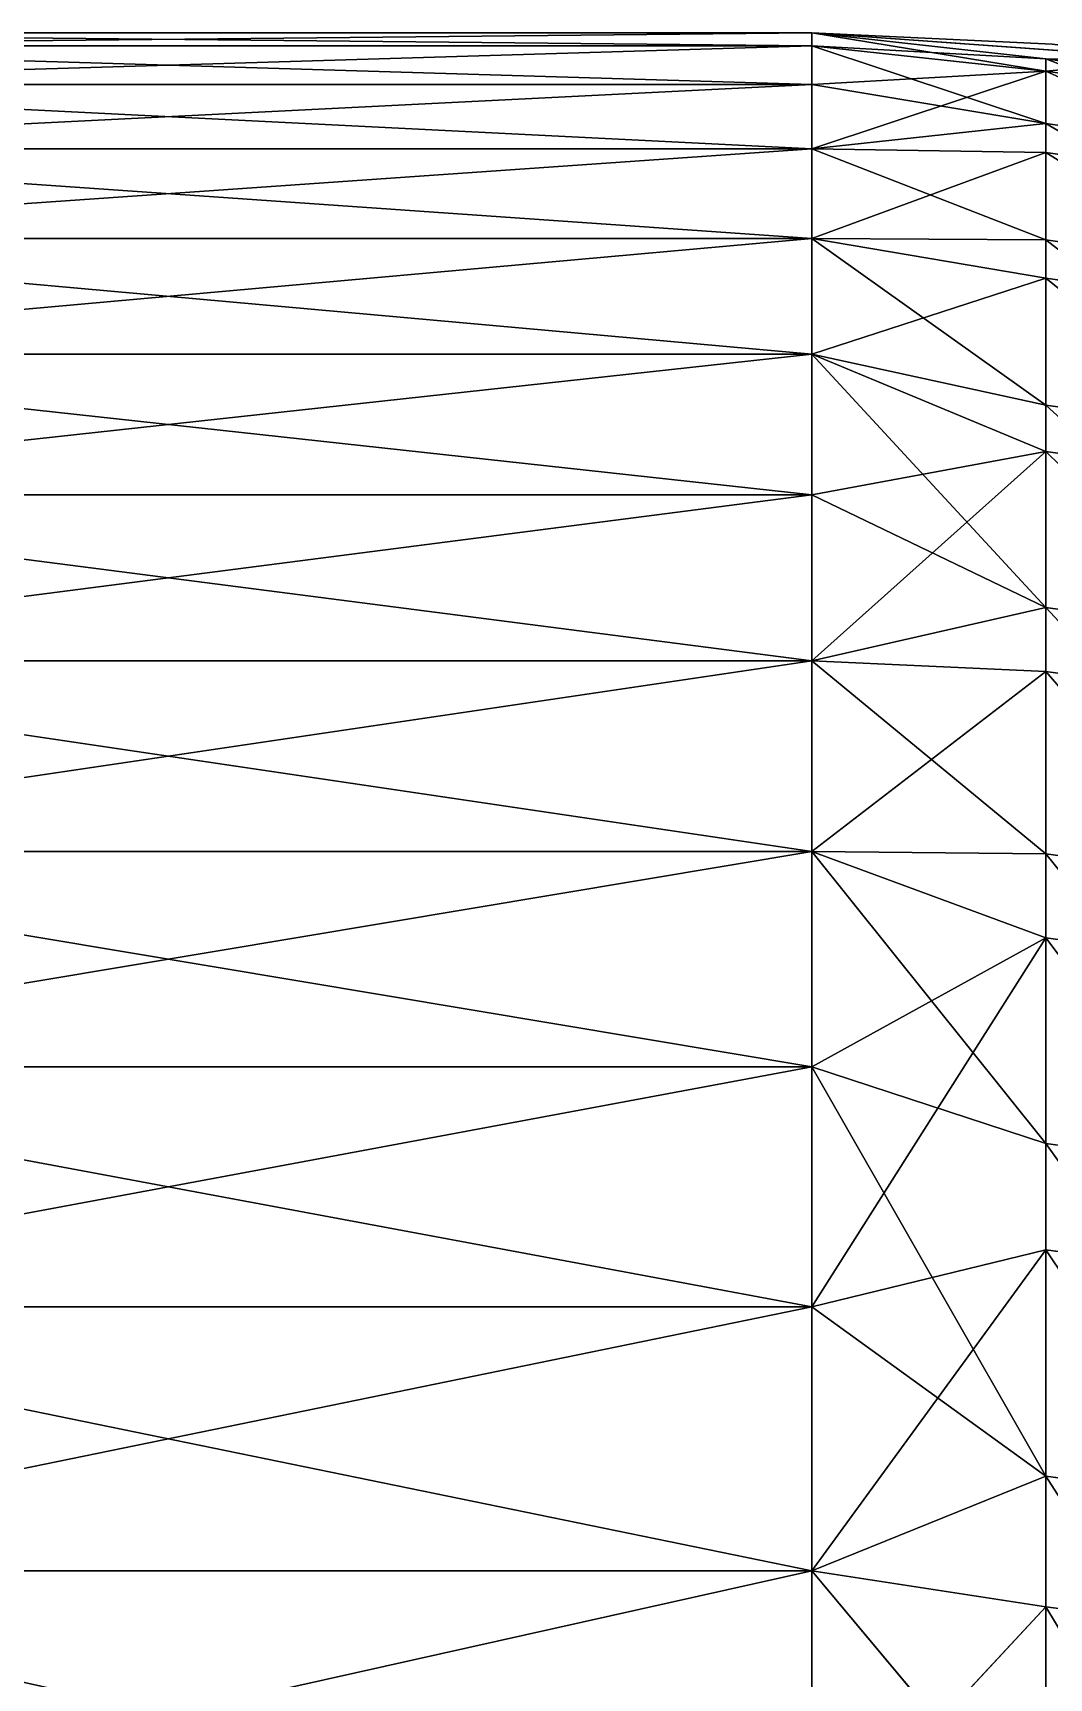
# Model space of a CAD drawing. Extents: x 207 to 387, y 94 to 160.
# Drawn here: x 340.6613 to 340.7501, y 159.5461 to 159.6899 of the extents above; entities that cross this region are included whole.
import ezdxf

# ---------------------------------------------------------------- set-up
doc = ezdxf.new("R2010")
doc.units = 0
doc.header["$LTSCALE"] = 2.54
doc.layers.get('0').update_dxf_attribs({"color": 13, "linetype": 'CONTINUOUS'})

# ---------------------------------------------------------------- blocks, each defined once
blk = doc.blocks.new('SP_05_ALTFIELD_CREDENZA_DW')
at = {"color": 0}
for p, q in [((45.94404, 0.13756, 76.39753), (45.94404, 0.17261, 76.32115)), ((45.94404, 0.13756, 76.39753), (45.94404, 0.17261, 76.32115)), ((45.96449, 0.15956, 76.34623), (45.94404, 0.13756, 76.39753)), ((45.96449, 0.15956, 76.34623), (45.94404, 0.13756, 76.39753)), ((45.94404, 0.15888, 80.02512), (45.94404, 0.12615, 79.95022)), ((45.96449, 0.13442, 79.97249), (45.94404, 0.15888, 80.02512)), ((45.96449, 0.13442, 79.97249), (45.94404, 0.15888, 80.02512)), ((45.94404, 0.15888, 80.02512), (45.94404, 0.12615, 79.95022)), ((45.96449, 0.15956, 76.34623), (45.96449, 0.13442, 76.40251)), ((45.96449, 0.15956, 76.34623), (45.96449, 0.13442, 76.40251)), ((45.96449, 0.15956, 80.02877), (45.96449, 0.13442, 79.97249)), ((45.96449, 0.15956, 80.02877), (45.96449, 0.13442, 79.97249)), ((45.94404, 0.13756, 76.39753), (45.92114, 0.14058, 76.39882)), ((45.94404, 0.13756, 76.39753), (45.92114, 0.14058, 76.39882)), ((45.94404, 0.10636, 76.47556), (45.94404, 0.13756, 76.39753)), ((45.96449, 0.13442, 76.40251), (45.94404, 0.13756, 76.39753)), ((45.94404, 0.10636, 76.47556), (45.94404, 0.13756, 76.39753)), ((45.96449, 0.13442, 76.40251), (45.94404, 0.13756, 76.39753)), ((45.96449, 0.13442, 76.40251), (45.94404, 0.10636, 76.47556)), ((45.96449, 0.13442, 76.40251), (45.94404, 0.10636, 76.47556)), ((45.96449, 0.13442, 79.97249), (45.94404, 0.12615, 79.95022)), ((45.96449, 0.13442, 79.97249), (45.94404, 0.12615, 79.95022)), ((45.96449, 0.13442, 76.40251), (46.07699, 0.13442, 76.40251)), ((45.96449, 0.13442, 76.40251), (45.96449, 0.11135, 76.45967)), ((45.96449, 0.13442, 76.40251), (46.07699, 0.13442, 76.40251)), ((45.96449, 0.13442, 76.40251), (45.96449, 0.11135, 76.45967)), ((45.96449, 0.13442, 79.97249), (45.96449, 0.11135, 79.91533)), ((46.07699, 0.13442, 79.97249), (45.96449, 0.13442, 79.97249)), ((45.96449, 0.13442, 79.97249), (45.96449, 0.11135, 79.91533)), ((46.07699, 0.13442, 79.97249), (45.96449, 0.13442, 79.97249)), ((45.94404, 0.12615, 79.95022), (45.92114, 0.12919, 79.94898)), ((45.94404, 0.12615, 79.95022), (45.92114, 0.12919, 79.94898)), ((45.94404, 0.12615, 79.95022), (45.94404, 0.09708, 79.87382)), ((45.94404, 0.12615, 79.95022), (45.96449, 0.11135, 79.91533)), ((45.96449, 0.09038, 79.85736), (45.94404, 0.12615, 79.95022)), ((45.96449, 0.09038, 79.85736), (45.94404, 0.12615, 79.95022)), ((45.94404, 0.12615, 79.95022), (45.94404, 0.09708, 79.87382)), ((45.94404, 0.12615, 79.95022), (45.96449, 0.11135, 79.91533)), ((45.96449, 0.11135, 76.45967), (45.94404, 0.07908, 76.55505)), ((45.96449, 0.11135, 76.45967), (45.94404, 0.07908, 76.55505)), ((45.96449, 0.11135, 76.45967), (45.94404, 0.10636, 76.47556)), ((45.96449, 0.11135, 76.45967), (45.94404, 0.10636, 76.47556)), ((45.96449, 0.11135, 76.45967), (45.96449, 0.09038, 76.51764)), ((46.07699, 0.11135, 76.45967), (45.96449, 0.11135, 76.45967)), ((46.07699, 0.11135, 76.45967), (45.96449, 0.11135, 76.45967)), ((45.96449, 0.11135, 76.45967), (45.96449, 0.09038, 76.51764)), ((45.96449, 0.11135, 79.91533), (45.96449, 0.09038, 79.85736)), ((45.96449, 0.11135, 79.91533), (45.96449, 0.09038, 79.85736)), ((45.96449, 0.11135, 79.91533), (46.07699, 0.11135, 79.91533)), ((45.96449, 0.11135, 79.91533), (46.07699, 0.11135, 79.91533)), ((45.94404, 0.10636, 76.47556), (45.92114, 0.10944, 76.4767)), ((45.94404, 0.10636, 76.47556), (45.92114, 0.10944, 76.4767)), ((45.94404, 0.07908, 76.55505), (45.94404, 0.10636, 76.47556)), ((45.94404, 0.07908, 76.55505), (45.94404, 0.10636, 76.47556)), ((45.94404, 0.09708, 79.87382), (45.92114, 0.10018, 79.87273)), ((45.94404, 0.09708, 79.87382), (45.92114, 0.10018, 79.87273)), ((45.94404, 0.09708, 79.87382), (45.94404, 0.07175, 79.79611)), ((45.96449, 0.09038, 79.85736), (45.94404, 0.09708, 79.87382)), ((45.94404, 0.09708, 79.87382), (45.96449, 0.07155, 79.79867)), ((45.94404, 0.09708, 79.87382), (45.94404, 0.07175, 79.79611)), ((45.96449, 0.09038, 79.85736), (45.94404, 0.09708, 79.87382)), ((45.94404, 0.09708, 79.87382), (45.96449, 0.07155, 79.79867)), ((45.94404, 0.07908, 76.55505), (45.96449, 0.09038, 76.51764)), ((45.94404, 0.07908, 76.55505), (45.96449, 0.09038, 76.51764)), ((45.96449, 0.09038, 76.51764), (46.07699, 0.09038, 76.51764)), ((45.96449, 0.09038, 76.51764), (45.96449, 0.07155, 76.57634)), ((45.96449, 0.09038, 76.51764), (46.07699, 0.09038, 76.51764)), ((45.96449, 0.09038, 76.51764), (45.96449, 0.07155, 76.57634)), ((45.96449, 0.09038, 79.85736), (45.96449, 0.07155, 79.79867)), ((45.96449, 0.09038, 79.85736), (45.96449, 0.07155, 79.79867)), ((45.96449, 0.09038, 79.85736), (46.07699, 0.09038, 79.85736)), ((45.96449, 0.09038, 79.85736), (46.07699, 0.09038, 79.85736)), ((45.94404, 0.07908, 76.55505), (45.92114, 0.08222, 76.55604)), ((45.94404, 0.07908, 76.55505), (45.92114, 0.08222, 76.55604)), ((45.94404, 0.0558, 76.63579), (45.94404, 0.07908, 76.55505)), ((45.96449, 0.07155, 76.57634), (45.94404, 0.07908, 76.55505)), ((45.94404, 0.0558, 76.63579), (45.94404, 0.07908, 76.55505)), ((45.96449, 0.07155, 76.57634), (45.94404, 0.07908, 76.55505)), ((45.94404, 0.07175, 79.79611), (45.92114, 0.0749, 79.79517)), ((45.94404, 0.07175, 79.79611), (45.92114, 0.0749, 79.79517)), ((45.94404, 0.07175, 79.79611), (45.94404, 0.05022, 79.71726)), ((45.96449, 0.07155, 79.79867), (45.94404, 0.07175, 79.79611)), ((45.96449, 0.05487, 79.73933), (45.94404, 0.07175, 79.79611)), ((45.96449, 0.07155, 79.79867), (45.94404, 0.07175, 79.79611)), ((45.96449, 0.05487, 79.73933), (45.94404, 0.07175, 79.79611)), ((45.94404, 0.07175, 79.79611), (45.94404, 0.05022, 79.71726)), ((45.94404, 0.0558, 76.63579), (45.96449, 0.07155, 76.57634)), ((45.94404, 0.0558, 76.63579), (45.96449, 0.07155, 76.57634)), ((45.96449, 0.07155, 76.57634), (45.96449, 0.05487, 76.63568)), ((46.07699, 0.07155, 76.57634), (45.96449, 0.07155, 76.57634)), ((46.07699, 0.07155, 76.57634), (45.96449, 0.07155, 76.57634)), ((45.96449, 0.07155, 76.57634), (45.96449, 0.05487, 76.63568)), ((45.96449, 0.07155, 79.79867), (45.96449, 0.05487, 79.73933)), ((46.07699, 0.07155, 79.79867), (45.96449, 0.07155, 79.79867)), ((45.96449, 0.07155, 79.79867), (45.96449, 0.05487, 79.73933)), ((46.07699, 0.07155, 79.79867), (45.96449, 0.07155, 79.79867)), ((45.94404, 0.0558, 76.63579), (45.92114, 0.05898, 76.63662)), ((45.94404, 0.0558, 76.63579), (45.92114, 0.05898, 76.63662)), ((45.94404, 0.03657, 76.7176), (45.94404, 0.0558, 76.63579)), ((45.96449, 0.05487, 76.63568), (45.94404, 0.0558, 76.63579)), ((45.94404, 0.03657, 76.7176), (45.94404, 0.0558, 76.63579)), ((45.96449, 0.05487, 76.63568), (45.94404, 0.0558, 76.63579)), ((45.96449, 0.05487, 76.63568), (45.94404, 0.03657, 76.7176)), ((45.96449, 0.05487, 76.63568), (45.94404, 0.03657, 76.7176)), ((45.96449, 0.05487, 79.73933), (45.94404, 0.05022, 79.71726)), ((45.96449, 0.05487, 79.73933), (45.94404, 0.05022, 79.71726)), ((45.96449, 0.05487, 76.63568), (46.07699, 0.05487, 76.63568)), ((45.96449, 0.05487, 76.63568), (45.96449, 0.04037, 76.69559)), ((45.96449, 0.05487, 76.63568), (46.07699, 0.05487, 76.63568)), ((45.96449, 0.05487, 76.63568), (45.96449, 0.04037, 76.69559)), ((45.96449, 0.05487, 79.73933), (45.96449, 0.04037, 79.67941)), ((45.96449, 0.05487, 79.73933), (45.96449, 0.04037, 79.67941)), ((45.96449, 0.05487, 79.73933), (46.07699, 0.05487, 79.73933)), ((45.96449, 0.05487, 79.73933), (46.07699, 0.05487, 79.73933)), ((45.94404, 0.05022, 79.71726), (45.92114, 0.05341, 79.71647)), ((45.94404, 0.05022, 79.71726), (45.92114, 0.05341, 79.71647)), ((45.94404, 0.05022, 79.71726), (45.94404, 0.03253, 79.63745)), ((45.96449, 0.04037, 79.67941), (45.94404, 0.05022, 79.71726)), ((45.96449, 0.04037, 79.67941), (45.94404, 0.05022, 79.71726)), ((45.96449, 0.02807, 79.61901), (45.94404, 0.05022, 79.71726)), ((45.96449, 0.02807, 79.61901), (45.94404, 0.05022, 79.71726)), ((45.94404, 0.05022, 79.71726), (45.94404, 0.03253, 79.63745)), ((45.94404, 0.03657, 76.7176), (45.96449, 0.04037, 76.69559)), ((45.94404, 0.03657, 76.7176), (45.96449, 0.04037, 76.69559)), ((45.96449, 0.04037, 76.69559), (46.07699, 0.04037, 76.69559)), ((45.96449, 0.04037, 76.69559), (45.96449, 0.02807, 76.75599)), ((45.96449, 0.04037, 76.69559), (46.07699, 0.04037, 76.69559)), ((45.96449, 0.04037, 76.69559), (45.96449, 0.02807, 76.75599)), ((45.96449, 0.04037, 79.67941), (45.96449, 0.02807, 79.61901)), ((45.96449, 0.04037, 79.67941), (45.96449, 0.02807, 79.61901)), ((45.96449, 0.04037, 79.67941), (46.07699, 0.04037, 79.67941)), ((45.96449, 0.04037, 79.67941), (46.07699, 0.04037, 79.67941)), ((45.94404, 0.03657, 76.7176), (45.92114, 0.03979, 76.71827)), ((45.94404, 0.03657, 76.7176), (45.92114, 0.03979, 76.71827)), ((45.94404, 0.02144, 76.80026), (45.94404, 0.03657, 76.7176)), ((45.96449, 0.02807, 76.75599), (45.94404, 0.03657, 76.7176)), ((45.94404, 0.02144, 76.80026), (45.94404, 0.03657, 76.7176)), ((45.96449, 0.02807, 76.75599), (45.94404, 0.03657, 76.7176)), ((45.94404, 0.03253, 79.63745), (45.92114, 0.03575, 79.63682)), ((45.94404, 0.03253, 79.63745), (45.92114, 0.03575, 79.63682)), ((45.94404, 0.03253, 79.63745), (45.94404, 0.01807, 79.55229)), ((45.96449, 0.02807, 79.61901), (45.94404, 0.03253, 79.63745)), ((45.96449, 0.02807, 79.61901), (45.94404, 0.03253, 79.63745)), ((45.96449, 0.01798, 79.5582), (45.94404, 0.03253, 79.63745)), ((45.96449, 0.01798, 79.5582), (45.94404, 0.03253, 79.63745)), ((45.94404, 0.03253, 79.63745), (45.94404, 0.01807, 79.55229)), ((45.96449, 0.02807, 76.75599), (45.94404, 0.02144, 76.80026)), ((45.96449, 0.02807, 76.75599), (45.94404, 0.02144, 76.80026)), ((45.96449, 0.02807, 76.75599), (45.96449, 0.01798, 76.8168)), ((46.07699, 0.02807, 76.75599), (45.96449, 0.02807, 76.75599)), ((46.07699, 0.02807, 76.75599), (45.96449, 0.02807, 76.75599)), ((45.96449, 0.02807, 76.75599), (45.96449, 0.01798, 76.8168)), ((45.96449, 0.02807, 79.61901), (45.96449, 0.01798, 79.5582)), ((46.07699, 0.02807, 79.61901), (45.96449, 0.02807, 79.61901)), ((45.96449, 0.02807, 79.61901), (45.96449, 0.01798, 79.5582)), ((46.07699, 0.02807, 79.61901), (45.96449, 0.02807, 79.61901)), ((45.94404, 0.02144, 76.80026), (45.92114, 0.02469, 76.80077)), ((45.94404, 0.02144, 76.80026), (45.92114, 0.02469, 76.80077)), ((45.94404, 0.01807, 79.55229), (45.92114, 0.02132, 79.55182)), ((45.94404, 0.01807, 79.55229), (45.92114, 0.02132, 79.55182)), ((45.94404, 0.01045, 76.88358), (45.94404, 0.02144, 76.80026)), ((45.96449, 0.01798, 76.8168), (45.94404, 0.02144, 76.80026)), ((45.94404, 0.01045, 76.88358), (45.94404, 0.02144, 76.80026)), ((45.96449, 0.01798, 76.8168), (45.94404, 0.02144, 76.80026)), ((45.94404, 0.01807, 79.55229), (45.94404, 0.00791, 79.46574)), ((45.96449, 0.01798, 79.5582), (45.94404, 0.01807, 79.55229)), ((45.96449, 0.01012, 79.49706), (45.94404, 0.01807, 79.55229)), ((45.96449, 0.01798, 79.5582), (45.94404, 0.01807, 79.55229)), ((45.96449, 0.01012, 79.49706), (45.94404, 0.01807, 79.55229)), ((45.94404, 0.01807, 79.55229), (45.94404, 0.00791, 79.46574)), ((45.94404, 0.01045, 76.88358), (45.96449, 0.01798, 76.8168)), ((45.94404, 0.01045, 76.88358), (45.96449, 0.01798, 76.8168)), ((45.96449, 0.01798, 76.8168), (46.07699, 0.01798, 76.8168)), ((45.96449, 0.01798, 76.8168), (45.96449, 0.01012, 76.87794)), ((45.96449, 0.01798, 76.8168), (46.07699, 0.01798, 76.8168)), ((45.96449, 0.01798, 76.8168), (45.96449, 0.01012, 76.87794)), ((45.96449, 0.01798, 79.5582), (45.96449, 0.01012, 79.49706)), ((45.96449, 0.01798, 79.5582), (45.96449, 0.01012, 79.49706)), ((45.96449, 0.01798, 79.5582), (46.07699, 0.01798, 79.5582)), ((45.96449, 0.01798, 79.5582), (46.07699, 0.01798, 79.5582)), ((45.94404, 0.01045, 76.88358), (45.92114, 0.01372, 76.88393)), ((45.94404, 0.01045, 76.88358), (45.92114, 0.01372, 76.88393)), ((45.94404, 0.00791, 79.46574), (45.92114, 0.01118, 79.46544)), ((45.94404, 0.00791, 79.46574), (45.92114, 0.01118, 79.46544)), ((45.94404, 0.00335, 76.97215), (45.94404, 0.01045, 76.88358)), ((45.96449, 0.01012, 76.87794), (45.94404, 0.01045, 76.88358)), ((45.94404, 0.00335, 76.97215), (45.94404, 0.01045, 76.88358)), ((45.96449, 0.01012, 76.87794), (45.94404, 0.01045, 76.88358)), ((45.96449, 0.01012, 76.87794), (45.94404, 0.00335, 76.97215)), ((45.96449, 0.01012, 76.87794), (45.94404, 0.00335, 76.97215)), ((45.94404, 0.00791, 79.46574), (45.96449, 0.01012, 79.49706)), ((45.94404, 0.00791, 79.46574), (45.96449, 0.01012, 79.49706)), ((45.96449, 0.01012, 76.87794), (46.07699, 0.01012, 76.87794)), ((45.96449, 0.01012, 76.87794), (45.96449, 0.0045, 76.93932)), ((45.96449, 0.01012, 76.87794), (46.07699, 0.01012, 76.87794)), ((45.96449, 0.01012, 76.87794), (45.96449, 0.0045, 76.93932)), ((45.96449, 0.01012, 79.49706), (45.96449, 0.0045, 79.43568)), ((45.96449, 0.01012, 79.49706), (45.96449, 0.0045, 79.43568)), ((45.96449, 0.01012, 79.49706), (46.07699, 0.01012, 79.49706)), ((45.96449, 0.01012, 79.49706), (46.07699, 0.01012, 79.49706)), ((45.94404, 0.00791, 79.46574), (45.94404, 0.00226, 79.3795)), ((45.96449, 0.0045, 79.43568), (45.94404, 0.00791, 79.46574)), ((45.96449, 0.0045, 79.43568), (45.94404, 0.00791, 79.46574)), ((45.96449, 0.00113, 79.37413), (45.94404, 0.00791, 79.46574)), ((45.96449, 0.00113, 79.37413), (45.94404, 0.00791, 79.46574)), ((45.94404, 0.00791, 79.46574), (45.94404, 0.00226, 79.3795)), ((45.92114, 0.00663, 76.97232), (45.94404, 0.00335, 76.97215)), ((45.92114, 0.00663, 76.97232), (45.94404, 0.00335, 76.97215)), ((45.94404, 0.00226, 79.3795), (45.92114, 0.00554, 79.37937)), ((45.94404, 0.00226, 79.3795), (45.92114, 0.00554, 79.37937)), ((45.94404, 0.00335, 76.97215), (45.96449, 0.0045, 76.93932)), ((45.94404, 0.00335, 76.97215), (45.96449, 0.0045, 76.93932)), ((45.96449, 0.0045, 76.93932), (45.96449, 0.00113, 77.00087)), ((46.07699, 0.0045, 76.93932), (45.96449, 0.0045, 76.93932)), ((46.07699, 0.0045, 76.93932), (45.96449, 0.0045, 76.93932)), ((45.96449, 0.0045, 76.93932), (45.96449, 0.00113, 77.00087)), ((45.96449, 0.0045, 79.43568), (45.96449, 0.00113, 79.37413)), ((46.07699, 0.0045, 79.43568), (45.96449, 0.0045, 79.43568)), ((45.96449, 0.0045, 79.43568), (45.96449, 0.00113, 79.37413)), ((46.07699, 0.0045, 79.43568), (45.96449, 0.0045, 79.43568)), ((45.93247, 0.00229, 77.0625), (45.94404, 0.00335, 76.97215)), ((45.93247, 0.00229, 77.0625), (45.94404, 0.00335, 76.97215)), ((45.96449, 0, 77.0625), (45.94404, 0.00335, 76.97215)), ((45.96449, 0.00113, 77.00087), (45.94404, 0.00335, 76.97215)), ((45.96449, 0, 77.0625), (45.94404, 0.00335, 76.97215)), ((45.96449, 0.00113, 77.00087), (45.94404, 0.00335, 76.97215)), ((45.93247, 0.00229, 79.3125), (45.96449, 0, 79.3125)), ((45.96449, 0, 77.0625), (45.93247, 0.00229, 77.0625)), ((45.96449, 0, 77.0625), (45.93247, 0.00229, 77.0625)), ((45.94404, 0.00226, 79.3795), (45.93247, 0.00229, 79.3125)), ((45.93247, 0.00229, 79.3125), (45.96449, 0, 79.3125)), ((45.94404, 0.00226, 79.3795), (45.93247, 0.00229, 79.3125)), ((45.96449, 0.00113, 79.37413), (45.94404, 0.00226, 79.3795)), ((45.96449, 0.00113, 79.37413), (45.94404, 0.00226, 79.3795)), ((45.96449, 0, 79.3125), (45.94404, 0.00226, 79.3795)), ((45.96449, 0, 79.3125), (45.94404, 0.00226, 79.3795)), ((45.94351, 0.00098, 79.1885), (45.96449, 0, 79.3125)), ((45.94351, 0.00098, 79.1885), (45.96449, 0, 79.3125)), ((45.96449, 0, 77.0625), (45.94351, 0.00098, 77.1865)), ((45.96449, 0, 77.0625), (45.94351, 0.00098, 77.1865)), ((45.96449, 0.00113, 77.00087), (46.07699, 0.00113, 77.00087)), ((45.96449, 0.00113, 77.00087), (46.07699, 0.00113, 77.00087)), ((45.96449, 0.00113, 77.00087), (45.96449, 0, 77.0625)), ((45.96449, 0.00113, 77.00087), (45.96449, 0, 77.0625)), ((45.96449, 0.00113, 79.37413), (45.96449, 0, 79.3125)), ((46.07699, 0.00113, 79.37413), (45.96449, 0.00113, 79.37413)), ((45.96449, 0.00113, 79.37413), (45.96449, 0, 79.3125)), ((46.07699, 0.00113, 79.37413), (45.96449, 0.00113, 79.37413)), ((46.07699, 0, 77.0625), (45.96449, 0, 77.0625)), ((45.96449, 0, 77.0625), (45.96449, 0, 79.3125)), ((45.96449, 0, 79.3125), (46.07699, 0, 79.3125)), ((46.07699, 0, 77.0625), (45.96449, 0, 77.0625)), ((45.96449, 0, 77.0625), (45.96449, 0, 79.3125)), ((45.96449, 0, 79.3125), (46.07699, 0, 79.3125))]:
    blk.add_line(p, q, dxfattribs=at)
at = {"color": 18}
mesh = blk.add_polyface(dxfattribs=at)
corners = [(45.92114, 0.17555, 76.32259), (45.94404, 0.13756, 76.39753), (45.94404, 0.17261, 76.32115), (45.92114, 0.14058, 76.39882)]
mesh.append_faces([[corners[k] for k in face] for face in [(0, 1, 2), (1, 0, 3)]], dxfattribs={"vtx0": -1, "color": 18})
mesh = blk.add_polyface(dxfattribs=at)
corners = [(45.94404, 0.13756, 76.39753), (45.96449, 0.15956, 76.34623), (45.94404, 0.17261, 76.32115)]
mesh.append_faces([[corners[k] for k in face] for face in [(0, 1, 2)]], dxfattribs={"color": 18})
mesh = blk.add_polyface(dxfattribs=at)
corners = [(45.92114, 0.16186, 80.02374), (45.94404, 0.12615, 79.95022), (45.92114, 0.12919, 79.94898), (45.94404, 0.15888, 80.02512)]
mesh.append_faces([[corners[k] for k in face] for face in [(0, 1, 2), (1, 0, 3)]], dxfattribs={"vtx0": -1, "color": 18})
mesh = blk.add_polyface(dxfattribs=at)
corners = [(45.96449, 0.13442, 76.40251), (45.96449, 0.15956, 76.34623), (45.94404, 0.13756, 76.39753)]
mesh.append_faces([[corners[k] for k in face] for face in [(0, 1, 2)]], dxfattribs={"color": 18})
mesh = blk.add_polyface(dxfattribs=at)
corners = [(45.96449, 0.15956, 80.02877), (45.96449, 0.13442, 79.97249), (45.94404, 0.15888, 80.02512)]
mesh.append_faces([[corners[k] for k in face] for face in [(0, 1, 2)]], dxfattribs={"color": 18})
mesh = blk.add_polyface(dxfattribs=at)
corners = [(45.94404, 0.15888, 80.02512), (45.96449, 0.13442, 79.97249), (45.94404, 0.12615, 79.95022)]
mesh.append_faces([[corners[k] for k in face] for face in [(0, 1, 2)]], dxfattribs={"color": 18})
mesh = blk.add_polyface(dxfattribs=at)
corners = [(45.96449, 0.13442, 76.40251), (46.07699, 0.15956, 76.34623), (45.96449, 0.15956, 76.34623), (46.07699, 0.13442, 76.40251)]
mesh.append_faces([[corners[k] for k in face] for face in [(0, 1, 2), (1, 0, 3)]], dxfattribs={"vtx0": -1, "color": 18})
mesh = blk.add_polyface(dxfattribs=at)
corners = [(45.96449, 0.15956, 80.02877), (46.07699, 0.13442, 79.97249), (45.96449, 0.13442, 79.97249), (46.07699, 0.15956, 80.02877)]
mesh.append_faces([[corners[k] for k in face] for face in [(0, 1, 2), (1, 0, 3)]], dxfattribs={"vtx0": -1, "color": 18})
mesh = blk.add_polyface(dxfattribs=at)
corners = [(45.92114, 0.14058, 76.39882), (45.94404, 0.10636, 76.47556), (45.94404, 0.13756, 76.39753), (45.92114, 0.10944, 76.4767)]
mesh.append_faces([[corners[k] for k in face] for face in [(0, 1, 2), (1, 0, 3)]], dxfattribs={"vtx0": -1, "color": 18})
mesh = blk.add_polyface(dxfattribs=at)
corners = [(45.94404, 0.10636, 76.47556), (45.96449, 0.13442, 76.40251), (45.94404, 0.13756, 76.39753)]
mesh.append_faces([[corners[k] for k in face] for face in [(0, 1, 2)]], dxfattribs={"color": 18})
mesh = blk.add_polyface(dxfattribs=at)
corners = [(45.94404, 0.10636, 76.47556), (45.96449, 0.11135, 76.45967), (45.96449, 0.13442, 76.40251)]
mesh.append_faces([[corners[k] for k in face] for face in [(0, 1, 2)]], dxfattribs={"color": 18})
mesh = blk.add_polyface(dxfattribs=at)
corners = [(45.96449, 0.13442, 79.97249), (45.96449, 0.11135, 79.91533), (45.94404, 0.12615, 79.95022)]
mesh.append_faces([[corners[k] for k in face] for face in [(0, 1, 2)]], dxfattribs={"color": 18})
mesh = blk.add_polyface(dxfattribs=at)
corners = [(45.96449, 0.11135, 76.45967), (46.07699, 0.13442, 76.40251), (45.96449, 0.13442, 76.40251), (46.07699, 0.11135, 76.45967)]
mesh.append_faces([[corners[k] for k in face] for face in [(0, 1, 2), (1, 0, 3)]], dxfattribs={"vtx0": -1, "color": 18})
mesh = blk.add_polyface(dxfattribs=at)
corners = [(45.96449, 0.13442, 79.97249), (46.07699, 0.11135, 79.91533), (45.96449, 0.11135, 79.91533), (46.07699, 0.13442, 79.97249)]
mesh.append_faces([[corners[k] for k in face] for face in [(0, 1, 2), (1, 0, 3)]], dxfattribs={"vtx0": -1, "color": 18})
mesh = blk.add_polyface(dxfattribs=at)
corners = [(45.92114, 0.12919, 79.94898), (45.94404, 0.09708, 79.87382), (45.92114, 0.10018, 79.87273), (45.94404, 0.12615, 79.95022)]
mesh.append_faces([[corners[k] for k in face] for face in [(0, 1, 2), (1, 0, 3)]], dxfattribs={"vtx0": -1, "color": 18})
mesh = blk.add_polyface(dxfattribs=at)
corners = [(45.94404, 0.12615, 79.95022), (45.96449, 0.11135, 79.91533), (45.96449, 0.09038, 79.85736)]
mesh.append_faces([[corners[k] for k in face] for face in [(0, 1, 2)]], dxfattribs={"color": 18})
mesh = blk.add_polyface(dxfattribs=at)
corners = [(45.94404, 0.12615, 79.95022), (45.96449, 0.09038, 79.85736), (45.94404, 0.09708, 79.87382)]
mesh.append_faces([[corners[k] for k in face] for face in [(0, 1, 2)]], dxfattribs={"color": 18})
mesh = blk.add_polyface(dxfattribs=at)
corners = [(45.94404, 0.07908, 76.55505), (45.96449, 0.09038, 76.51764), (45.96449, 0.11135, 76.45967)]
mesh.append_faces([[corners[k] for k in face] for face in [(0, 1, 2)]], dxfattribs={"color": 18})
mesh = blk.add_polyface(dxfattribs=at)
corners = [(45.94404, 0.07908, 76.55505), (45.96449, 0.11135, 76.45967), (45.94404, 0.10636, 76.47556)]
mesh.append_faces([[corners[k] for k in face] for face in [(0, 1, 2)]], dxfattribs={"color": 18})
mesh = blk.add_polyface(dxfattribs=at)
corners = [(45.96449, 0.09038, 76.51764), (46.07699, 0.11135, 76.45967), (45.96449, 0.11135, 76.45967), (46.07699, 0.09038, 76.51764)]
mesh.append_faces([[corners[k] for k in face] for face in [(0, 1, 2), (1, 0, 3)]], dxfattribs={"vtx0": -1, "color": 18})
mesh = blk.add_polyface(dxfattribs=at)
corners = [(45.96449, 0.11135, 79.91533), (46.07699, 0.09038, 79.85736), (45.96449, 0.09038, 79.85736), (46.07699, 0.11135, 79.91533)]
mesh.append_faces([[corners[k] for k in face] for face in [(0, 1, 2), (1, 0, 3)]], dxfattribs={"vtx0": -1, "color": 18})
mesh = blk.add_polyface(dxfattribs=at)
corners = [(45.92114, 0.10944, 76.4767), (45.94404, 0.07908, 76.55505), (45.94404, 0.10636, 76.47556), (45.92114, 0.08222, 76.55604)]
mesh.append_faces([[corners[k] for k in face] for face in [(0, 1, 2), (1, 0, 3)]], dxfattribs={"vtx0": -1, "color": 18})
mesh = blk.add_polyface(dxfattribs=at)
corners = [(45.92114, 0.10018, 79.87273), (45.94404, 0.07175, 79.79611), (45.92114, 0.0749, 79.79517), (45.94404, 0.09708, 79.87382)]
mesh.append_faces([[corners[k] for k in face] for face in [(0, 1, 2), (1, 0, 3)]], dxfattribs={"vtx0": -1, "color": 18})
mesh = blk.add_polyface(dxfattribs=at)
corners = [(45.94404, 0.09708, 79.87382), (45.96449, 0.07155, 79.79867), (45.94404, 0.07175, 79.79611)]
mesh.append_faces([[corners[k] for k in face] for face in [(0, 1, 2)]], dxfattribs={"color": 18})
mesh = blk.add_polyface(dxfattribs=at)
corners = [(45.94404, 0.09708, 79.87382), (45.96449, 0.09038, 79.85736), (45.96449, 0.07155, 79.79867)]
mesh.append_faces([[corners[k] for k in face] for face in [(0, 1, 2)]], dxfattribs={"color": 18})
mesh = blk.add_polyface(dxfattribs=at)
corners = [(45.96449, 0.07155, 76.57634), (45.96449, 0.09038, 76.51764), (45.94404, 0.07908, 76.55505)]
mesh.append_faces([[corners[k] for k in face] for face in [(0, 1, 2)]], dxfattribs={"color": 18})
mesh = blk.add_polyface(dxfattribs=at)
corners = [(45.96449, 0.07155, 76.57634), (46.07699, 0.09038, 76.51764), (45.96449, 0.09038, 76.51764), (46.07699, 0.07155, 76.57634)]
mesh.append_faces([[corners[k] for k in face] for face in [(0, 1, 2), (1, 0, 3)]], dxfattribs={"vtx0": -1, "color": 18})
mesh = blk.add_polyface(dxfattribs=at)
corners = [(45.96449, 0.09038, 79.85736), (46.07699, 0.07155, 79.79867), (45.96449, 0.07155, 79.79867), (46.07699, 0.09038, 79.85736)]
mesh.append_faces([[corners[k] for k in face] for face in [(0, 1, 2), (1, 0, 3)]], dxfattribs={"vtx0": -1, "color": 18})
mesh = blk.add_polyface(dxfattribs=at)
corners = [(45.92114, 0.08222, 76.55604), (45.94404, 0.0558, 76.63579), (45.94404, 0.07908, 76.55505), (45.92114, 0.05898, 76.63662)]
mesh.append_faces([[corners[k] for k in face] for face in [(0, 1, 2), (1, 0, 3)]], dxfattribs={"vtx0": -1, "color": 18})
mesh = blk.add_polyface(dxfattribs=at)
corners = [(45.94404, 0.0558, 76.63579), (45.96449, 0.07155, 76.57634), (45.94404, 0.07908, 76.55505)]
mesh.append_faces([[corners[k] for k in face] for face in [(0, 1, 2)]], dxfattribs={"color": 18})
mesh = blk.add_polyface(dxfattribs=at)
corners = [(45.92114, 0.0749, 79.79517), (45.94404, 0.05022, 79.71726), (45.92114, 0.05341, 79.71647), (45.94404, 0.07175, 79.79611)]
mesh.append_faces([[corners[k] for k in face] for face in [(0, 1, 2), (1, 0, 3)]], dxfattribs={"vtx0": -1, "color": 18})
mesh = blk.add_polyface(dxfattribs=at)
corners = [(45.96449, 0.07155, 79.79867), (45.96449, 0.05487, 79.73933), (45.94404, 0.07175, 79.79611)]
mesh.append_faces([[corners[k] for k in face] for face in [(0, 1, 2)]], dxfattribs={"color": 18})
mesh = blk.add_polyface(dxfattribs=at)
corners = [(45.94404, 0.07175, 79.79611), (45.96449, 0.05487, 79.73933), (45.94404, 0.05022, 79.71726)]
mesh.append_faces([[corners[k] for k in face] for face in [(0, 1, 2)]], dxfattribs={"color": 18})
mesh = blk.add_polyface(dxfattribs=at)
corners = [(45.94404, 0.0558, 76.63579), (45.96449, 0.05487, 76.63568), (45.96449, 0.07155, 76.57634)]
mesh.append_faces([[corners[k] for k in face] for face in [(0, 1, 2)]], dxfattribs={"color": 18})
mesh = blk.add_polyface(dxfattribs=at)
corners = [(45.96449, 0.05487, 76.63568), (46.07699, 0.07155, 76.57634), (45.96449, 0.07155, 76.57634), (46.07699, 0.05487, 76.63568)]
mesh.append_faces([[corners[k] for k in face] for face in [(0, 1, 2), (1, 0, 3)]], dxfattribs={"vtx0": -1, "color": 18})
mesh = blk.add_polyface(dxfattribs=at)
corners = [(45.96449, 0.07155, 79.79867), (46.07699, 0.05487, 79.73933), (45.96449, 0.05487, 79.73933), (46.07699, 0.07155, 79.79867)]
mesh.append_faces([[corners[k] for k in face] for face in [(0, 1, 2), (1, 0, 3)]], dxfattribs={"vtx0": -1, "color": 18})
mesh = blk.add_polyface(dxfattribs=at)
corners = [(45.92114, 0.05898, 76.63662), (45.94404, 0.03657, 76.7176), (45.94404, 0.0558, 76.63579), (45.92114, 0.03979, 76.71827)]
mesh.append_faces([[corners[k] for k in face] for face in [(0, 1, 2), (1, 0, 3)]], dxfattribs={"vtx0": -1, "color": 18})
mesh = blk.add_polyface(dxfattribs=at)
corners = [(45.94404, 0.03657, 76.7176), (45.96449, 0.05487, 76.63568), (45.94404, 0.0558, 76.63579)]
mesh.append_faces([[corners[k] for k in face] for face in [(0, 1, 2)]], dxfattribs={"color": 18})
mesh = blk.add_polyface(dxfattribs=at)
corners = [(45.94404, 0.03657, 76.7176), (45.96449, 0.04037, 76.69559), (45.96449, 0.05487, 76.63568)]
mesh.append_faces([[corners[k] for k in face] for face in [(0, 1, 2)]], dxfattribs={"color": 18})
mesh = blk.add_polyface(dxfattribs=at)
corners = [(45.96449, 0.05487, 79.73933), (45.96449, 0.04037, 79.67941), (45.94404, 0.05022, 79.71726)]
mesh.append_faces([[corners[k] for k in face] for face in [(0, 1, 2)]], dxfattribs={"color": 18})
mesh = blk.add_polyface(dxfattribs=at)
corners = [(45.96449, 0.04037, 76.69559), (46.07699, 0.05487, 76.63568), (45.96449, 0.05487, 76.63568), (46.07699, 0.04037, 76.69559)]
mesh.append_faces([[corners[k] for k in face] for face in [(0, 1, 2), (1, 0, 3)]], dxfattribs={"vtx0": -1, "color": 18})
mesh = blk.add_polyface(dxfattribs=at)
corners = [(45.96449, 0.05487, 79.73933), (46.07699, 0.04037, 79.67941), (45.96449, 0.04037, 79.67941), (46.07699, 0.05487, 79.73933)]
mesh.append_faces([[corners[k] for k in face] for face in [(0, 1, 2), (1, 0, 3)]], dxfattribs={"vtx0": -1, "color": 18})
mesh = blk.add_polyface(dxfattribs=at)
corners = [(45.92114, 0.05341, 79.71647), (45.94404, 0.03253, 79.63745), (45.92114, 0.03575, 79.63682), (45.94404, 0.05022, 79.71726)]
mesh.append_faces([[corners[k] for k in face] for face in [(0, 1, 2), (1, 0, 3)]], dxfattribs={"vtx0": -1, "color": 18})
mesh = blk.add_polyface(dxfattribs=at)
corners = [(45.94404, 0.05022, 79.71726), (45.96449, 0.04037, 79.67941), (45.96449, 0.02807, 79.61901)]
mesh.append_faces([[corners[k] for k in face] for face in [(0, 1, 2)]], dxfattribs={"color": 18})
mesh = blk.add_polyface(dxfattribs=at)
corners = [(45.94404, 0.05022, 79.71726), (45.96449, 0.02807, 79.61901), (45.94404, 0.03253, 79.63745)]
mesh.append_faces([[corners[k] for k in face] for face in [(0, 1, 2)]], dxfattribs={"color": 18})
mesh = blk.add_polyface(dxfattribs=at)
corners = [(45.96449, 0.02807, 76.75599), (45.96449, 0.04037, 76.69559), (45.94404, 0.03657, 76.7176)]
mesh.append_faces([[corners[k] for k in face] for face in [(0, 1, 2)]], dxfattribs={"color": 18})
mesh = blk.add_polyface(dxfattribs=at)
corners = [(45.96449, 0.02807, 76.75599), (46.07699, 0.04037, 76.69559), (45.96449, 0.04037, 76.69559), (46.07699, 0.02807, 76.75599)]
mesh.append_faces([[corners[k] for k in face] for face in [(0, 1, 2), (1, 0, 3)]], dxfattribs={"vtx0": -1, "color": 18})
mesh = blk.add_polyface(dxfattribs=at)
corners = [(45.96449, 0.04037, 79.67941), (46.07699, 0.02807, 79.61901), (45.96449, 0.02807, 79.61901), (46.07699, 0.04037, 79.67941)]
mesh.append_faces([[corners[k] for k in face] for face in [(0, 1, 2), (1, 0, 3)]], dxfattribs={"vtx0": -1, "color": 18})
mesh = blk.add_polyface(dxfattribs=at)
corners = [(45.92114, 0.03979, 76.71827), (45.94404, 0.02144, 76.80026), (45.94404, 0.03657, 76.7176), (45.92114, 0.02469, 76.80077)]
mesh.append_faces([[corners[k] for k in face] for face in [(0, 1, 2), (1, 0, 3)]], dxfattribs={"vtx0": -1, "color": 18})
mesh = blk.add_polyface(dxfattribs=at)
corners = [(45.94404, 0.02144, 76.80026), (45.96449, 0.02807, 76.75599), (45.94404, 0.03657, 76.7176)]
mesh.append_faces([[corners[k] for k in face] for face in [(0, 1, 2)]], dxfattribs={"color": 18})
mesh = blk.add_polyface(dxfattribs=at)
corners = [(45.92114, 0.03575, 79.63682), (45.94404, 0.01807, 79.55229), (45.92114, 0.02132, 79.55182), (45.94404, 0.03253, 79.63745)]
mesh.append_faces([[corners[k] for k in face] for face in [(0, 1, 2), (1, 0, 3)]], dxfattribs={"vtx0": -1, "color": 18})
mesh = blk.add_polyface(dxfattribs=at)
corners = [(45.94404, 0.03253, 79.63745), (45.96449, 0.02807, 79.61901), (45.96449, 0.01798, 79.5582)]
mesh.append_faces([[corners[k] for k in face] for face in [(0, 1, 2)]], dxfattribs={"color": 18})
mesh = blk.add_polyface(dxfattribs=at)
corners = [(45.94404, 0.03253, 79.63745), (45.96449, 0.01798, 79.5582), (45.94404, 0.01807, 79.55229)]
mesh.append_faces([[corners[k] for k in face] for face in [(0, 1, 2)]], dxfattribs={"color": 18})
mesh = blk.add_polyface(dxfattribs=at)
corners = [(45.96449, 0.01798, 76.8168), (45.96449, 0.02807, 76.75599), (45.94404, 0.02144, 76.80026)]
mesh.append_faces([[corners[k] for k in face] for face in [(0, 1, 2)]], dxfattribs={"color": 18})
mesh = blk.add_polyface(dxfattribs=at)
corners = [(45.96449, 0.01798, 76.8168), (46.07699, 0.02807, 76.75599), (45.96449, 0.02807, 76.75599), (46.07699, 0.01798, 76.8168)]
mesh.append_faces([[corners[k] for k in face] for face in [(0, 1, 2), (1, 0, 3)]], dxfattribs={"vtx0": -1, "color": 18})
mesh = blk.add_polyface(dxfattribs=at)
corners = [(45.96449, 0.02807, 79.61901), (46.07699, 0.01798, 79.5582), (45.96449, 0.01798, 79.5582), (46.07699, 0.02807, 79.61901)]
mesh.append_faces([[corners[k] for k in face] for face in [(0, 1, 2), (1, 0, 3)]], dxfattribs={"vtx0": -1, "color": 18})
mesh = blk.add_polyface(dxfattribs=at)
corners = [(45.92114, 0.02469, 76.80077), (45.94404, 0.01045, 76.88358), (45.94404, 0.02144, 76.80026), (45.92114, 0.01372, 76.88393)]
mesh.append_faces([[corners[k] for k in face] for face in [(0, 1, 2), (1, 0, 3)]], dxfattribs={"vtx0": -1, "color": 18})
mesh = blk.add_polyface(dxfattribs=at)
corners = [(45.92114, 0.02132, 79.55182), (45.94404, 0.00791, 79.46574), (45.92114, 0.01118, 79.46544), (45.94404, 0.01807, 79.55229)]
mesh.append_faces([[corners[k] for k in face] for face in [(0, 1, 2), (1, 0, 3)]], dxfattribs={"vtx0": -1, "color": 18})
mesh = blk.add_polyface(dxfattribs=at)
corners = [(45.94404, 0.01045, 76.88358), (45.96449, 0.01798, 76.8168), (45.94404, 0.02144, 76.80026)]
mesh.append_faces([[corners[k] for k in face] for face in [(0, 1, 2)]], dxfattribs={"color": 18})
mesh = blk.add_polyface(dxfattribs=at)
corners = [(45.96449, 0.01798, 79.5582), (45.96449, 0.01012, 79.49706), (45.94404, 0.01807, 79.55229)]
mesh.append_faces([[corners[k] for k in face] for face in [(0, 1, 2)]], dxfattribs={"color": 18})
mesh = blk.add_polyface(dxfattribs=at)
corners = [(45.94404, 0.01807, 79.55229), (45.96449, 0.01012, 79.49706), (45.94404, 0.00791, 79.46574)]
mesh.append_faces([[corners[k] for k in face] for face in [(0, 1, 2)]], dxfattribs={"color": 18})
mesh = blk.add_polyface(dxfattribs=at)
corners = [(45.94404, 0.01045, 76.88358), (45.96449, 0.01012, 76.87794), (45.96449, 0.01798, 76.8168)]
mesh.append_faces([[corners[k] for k in face] for face in [(0, 1, 2)]], dxfattribs={"color": 18})
mesh = blk.add_polyface(dxfattribs=at)
corners = [(45.96449, 0.01012, 76.87794), (46.07699, 0.01798, 76.8168), (45.96449, 0.01798, 76.8168), (46.07699, 0.01012, 76.87794)]
mesh.append_faces([[corners[k] for k in face] for face in [(0, 1, 2), (1, 0, 3)]], dxfattribs={"vtx0": -1, "color": 18})
mesh = blk.add_polyface(dxfattribs=at)
corners = [(45.96449, 0.01798, 79.5582), (46.07699, 0.01012, 79.49706), (45.96449, 0.01012, 79.49706), (46.07699, 0.01798, 79.5582)]
mesh.append_faces([[corners[k] for k in face] for face in [(0, 1, 2), (1, 0, 3)]], dxfattribs={"vtx0": -1, "color": 18})
mesh = blk.add_polyface(dxfattribs=at)
corners = [(45.92114, 0.01372, 76.88393), (45.94404, 0.00335, 76.97215), (45.94404, 0.01045, 76.88358), (45.92114, 0.00663, 76.97232)]
mesh.append_faces([[corners[k] for k in face] for face in [(0, 1, 2), (1, 0, 3)]], dxfattribs={"vtx0": -1, "color": 18})
mesh = blk.add_polyface(dxfattribs=at)
corners = [(45.92114, 0.01118, 79.46544), (45.94404, 0.00226, 79.3795), (45.92114, 0.00554, 79.37937), (45.94404, 0.00791, 79.46574)]
mesh.append_faces([[corners[k] for k in face] for face in [(0, 1, 2), (1, 0, 3)]], dxfattribs={"vtx0": -1, "color": 18})
mesh = blk.add_polyface(dxfattribs=at)
corners = [(45.94404, 0.00335, 76.97215), (45.96449, 0.01012, 76.87794), (45.94404, 0.01045, 76.88358)]
mesh.append_faces([[corners[k] for k in face] for face in [(0, 1, 2)]], dxfattribs={"color": 18})
mesh = blk.add_polyface(dxfattribs=at)
corners = [(45.94404, 0.00335, 76.97215), (45.96449, 0.0045, 76.93932), (45.96449, 0.01012, 76.87794)]
mesh.append_faces([[corners[k] for k in face] for face in [(0, 1, 2)]], dxfattribs={"color": 18})
mesh = blk.add_polyface(dxfattribs=at)
corners = [(45.96449, 0.01012, 79.49706), (45.96449, 0.0045, 79.43568), (45.94404, 0.00791, 79.46574)]
mesh.append_faces([[corners[k] for k in face] for face in [(0, 1, 2)]], dxfattribs={"color": 18})
mesh = blk.add_polyface(dxfattribs=at)
corners = [(45.96449, 0.0045, 76.93932), (46.07699, 0.01012, 76.87794), (45.96449, 0.01012, 76.87794), (46.07699, 0.0045, 76.93932)]
mesh.append_faces([[corners[k] for k in face] for face in [(0, 1, 2), (1, 0, 3)]], dxfattribs={"vtx0": -1, "color": 18})
mesh = blk.add_polyface(dxfattribs=at)
corners = [(45.96449, 0.01012, 79.49706), (46.07699, 0.0045, 79.43568), (45.96449, 0.0045, 79.43568), (46.07699, 0.01012, 79.49706)]
mesh.append_faces([[corners[k] for k in face] for face in [(0, 1, 2), (1, 0, 3)]], dxfattribs={"vtx0": -1, "color": 18})
mesh = blk.add_polyface(dxfattribs=at)
corners = [(45.94404, 0.00791, 79.46574), (45.96449, 0.0045, 79.43568), (45.96449, 0.00113, 79.37413)]
mesh.append_faces([[corners[k] for k in face] for face in [(0, 1, 2)]], dxfattribs={"color": 18})
mesh = blk.add_polyface(dxfattribs=at)
corners = [(45.94404, 0.00791, 79.46574), (45.96449, 0.00113, 79.37413), (45.94404, 0.00226, 79.3795)]
mesh.append_faces([[corners[k] for k in face] for face in [(0, 1, 2)]], dxfattribs={"color": 18})
mesh = blk.add_polyface(dxfattribs=at)
corners = [(45.93247, 0.00229, 77.0625), (45.94404, 0.00335, 76.97215), (45.92114, 0.00663, 76.97232)]
mesh.append_faces([[corners[k] for k in face] for face in [(0, 1, 2)]], dxfattribs={"color": 18})
mesh = blk.add_polyface(dxfattribs=at)
corners = [(45.94404, 0.00226, 79.3795), (45.93247, 0.00229, 79.3125), (45.92114, 0.00554, 79.37937)]
mesh.append_faces([[corners[k] for k in face] for face in [(0, 1, 2)]], dxfattribs={"color": 18})
mesh = blk.add_polyface(dxfattribs=at)
corners = [(45.96449, 0.00113, 77.00087), (45.96449, 0.0045, 76.93932), (45.94404, 0.00335, 76.97215)]
mesh.append_faces([[corners[k] for k in face] for face in [(0, 1, 2)]], dxfattribs={"color": 18})
mesh = blk.add_polyface(dxfattribs=at)
corners = [(45.96449, 0.00113, 77.00087), (46.07699, 0.0045, 76.93932), (45.96449, 0.0045, 76.93932), (46.07699, 0.00113, 77.00087)]
mesh.append_faces([[corners[k] for k in face] for face in [(0, 1, 2), (1, 0, 3)]], dxfattribs={"vtx0": -1, "color": 18})
mesh = blk.add_polyface(dxfattribs=at)
corners = [(45.96449, 0.0045, 79.43568), (46.07699, 0.00113, 79.37413), (45.96449, 0.00113, 79.37413), (46.07699, 0.0045, 79.43568)]
mesh.append_faces([[corners[k] for k in face] for face in [(0, 1, 2), (1, 0, 3)]], dxfattribs={"vtx0": -1, "color": 18})
mesh = blk.add_polyface(dxfattribs=at)
corners = [(45.96449, 0, 77.0625), (45.94404, 0.00335, 76.97215), (45.93247, 0.00229, 77.0625)]
mesh.append_faces([[corners[k] for k in face] for face in [(0, 1, 2)]], dxfattribs={"color": 18})
mesh = blk.add_polyface(dxfattribs=at)
corners = [(45.96449, 0, 77.0625), (45.96449, 0.00113, 77.00087), (45.94404, 0.00335, 76.97215)]
mesh.append_faces([[corners[k] for k in face] for face in [(0, 1, 2)]], dxfattribs={"color": 18})
mesh = blk.add_polyface(dxfattribs=at)
corners = [(45.96449, 0, 79.3125), (45.94351, 0.00098, 79.1885), (45.93247, 0.00229, 79.3125)]
mesh.append_faces([[corners[k] for k in face] for face in [(0, 1, 2)]], dxfattribs={"color": 18})
mesh = blk.add_polyface(dxfattribs=at)
corners = [(45.94351, 0.00098, 77.1865), (45.96449, 0, 77.0625), (45.93247, 0.00229, 77.0625)]
mesh.append_faces([[corners[k] for k in face] for face in [(0, 1, 2)]], dxfattribs={"color": 18})
mesh = blk.add_polyface(dxfattribs=at)
corners = [(45.94404, 0.00226, 79.3795), (45.96449, 0, 79.3125), (45.93247, 0.00229, 79.3125)]
mesh.append_faces([[corners[k] for k in face] for face in [(0, 1, 2)]], dxfattribs={"color": 18})
mesh = blk.add_polyface(dxfattribs=at)
corners = [(45.94404, 0.00226, 79.3795), (45.96449, 0.00113, 79.37413), (45.96449, 0, 79.3125)]
mesh.append_faces([[corners[k] for k in face] for face in [(0, 1, 2)]], dxfattribs={"color": 18})
mesh = blk.add_polyface(dxfattribs=at)
corners = [(45.94351, 0.00098, 77.1865), (45.96449, 0, 79.3125), (45.96449, 0, 77.0625), (45.94351, 0.00098, 79.1885)]
mesh.append_faces([[corners[k] for k in face] for face in [(0, 1, 2), (1, 0, 3)]], dxfattribs={"vtx0": -1, "color": 18})
mesh = blk.add_polyface(dxfattribs=at)
corners = [(45.96449, 0, 77.0625), (46.07699, 0.00113, 77.00087), (45.96449, 0.00113, 77.00087), (46.07699, 0, 77.0625)]
mesh.append_faces([[corners[k] for k in face] for face in [(0, 1, 2), (1, 0, 3)]], dxfattribs={"vtx0": -1, "color": 18})
mesh = blk.add_polyface(dxfattribs=at)
corners = [(45.96449, 0.00113, 79.37413), (46.07699, 0, 79.3125), (45.96449, 0, 79.3125), (46.07699, 0.00113, 79.37413)]
mesh.append_faces([[corners[k] for k in face] for face in [(0, 1, 2), (1, 0, 3)]], dxfattribs={"vtx0": -1, "color": 18})
mesh = blk.add_polyface(dxfattribs=at)
corners = [(45.96449, 0, 79.3125), (46.07699, 0, 77.0625), (45.96449, 0, 77.0625), (46.07699, 0, 79.3125)]
mesh.append_faces([[corners[k] for k in face] for face in [(0, 1, 2), (1, 0, 3)]], dxfattribs={"vtx0": -1, "color": 18})

msp = doc.modelspace()

# ---------------------------------------------------------------- block references
at = {"color": 23, "rotation": 180}
msp.add_blockref('SP_05_ALTFIELD_CREDENZA_DW', (386.69383, 159.68985), dxfattribs=at)

doc.saveas('drawing.dxf')
